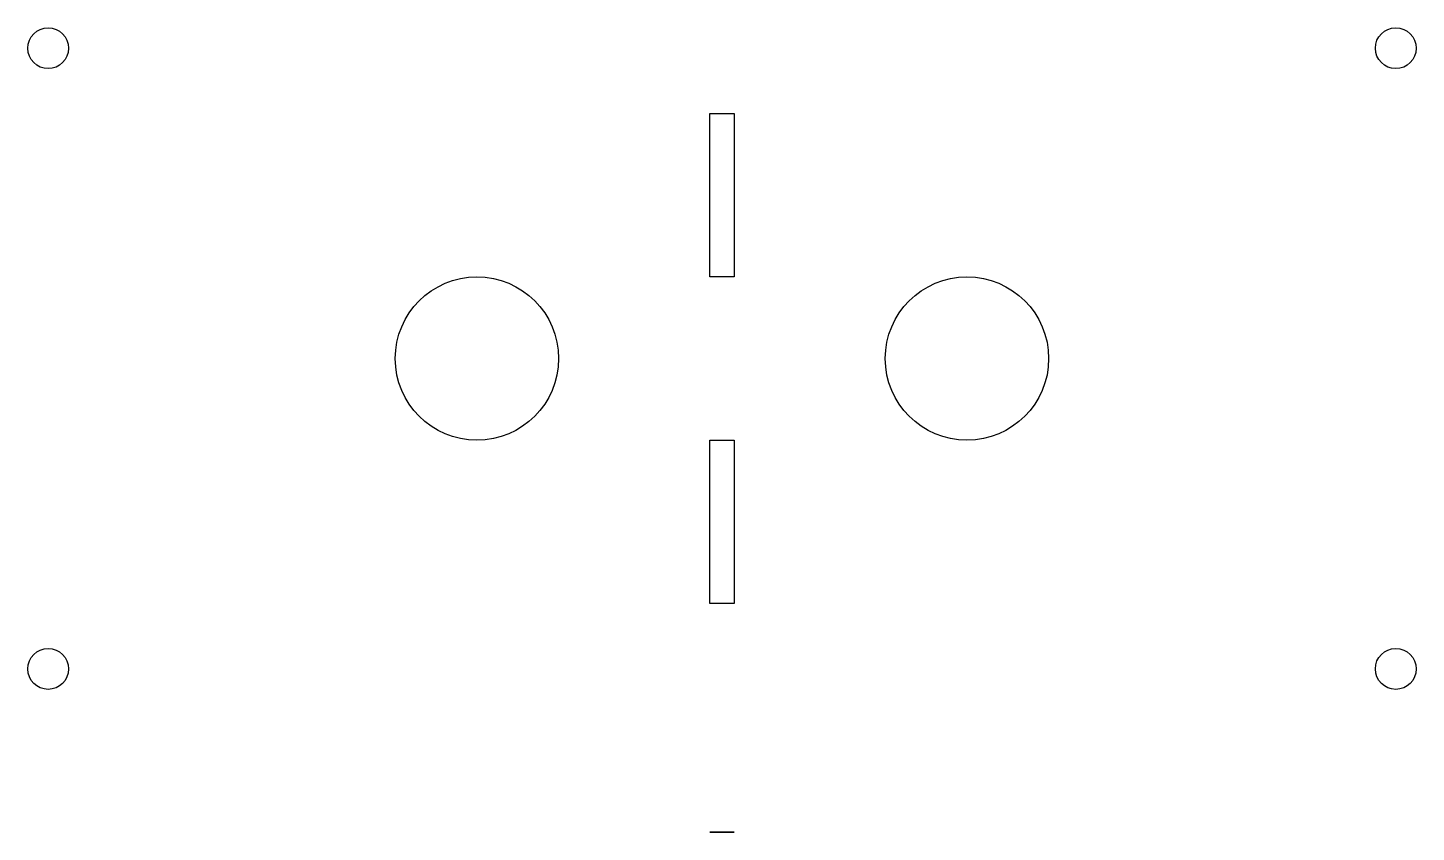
# Model space of a CAD drawing. Header units: centimetres. Extents: x 1582 to 5232, y 413 to 2297.
# Drawn here: x 5215.42 to 5232.42, y 2287.5 to 2297.35 of the extents above; entities outside this region: 18.
import ezdxf

# ---------------------------------------------------------------- set-up
doc = ezdxf.new("R2010")
doc.units = ezdxf.units.CM
doc.header["$MEASUREMENT"] = 0

msp = doc.modelspace()

# ---------------------------------------------------------------- linework, layer by layer
at = {"color": 7}
for p, q in [((1581.672, 988.229, -524.91), (1583.672, 988.229, -524.91)), ((1602.172, 988.229, -524.91), (1602.172, 986.229, -524.91)), ((1581.672, 558.726, -129.543), (1583.672, 558.726, -129.543)), ((1602.172, 558.726, -129.543), (1602.172, 556.726, -129.543)), ((1581.672, 425.274, -2.05), (1583.672, 425.274, -2.05)), ((1602.172, 425.274, -2.05), (1602.172, 423.274, -2.05))]:
    msp.add_line(p, q, dxfattribs=at)
at = {"color": 7, "extrusion": (0, -1, 0)}
for p, q in [((1602.172, 976.229, -524.91), (1602.172, 978.229, -524.91)), ((1602.172, 546.726, -129.543), (1602.172, 548.726, -129.543)), ((1602.172, 413.274, -2.05), (1602.172, 415.274, -2.05))]:
    msp.add_line(p, q, dxfattribs=at)
at = {"color": 7, "extrusion": (-1, 0, 0)}
for p, q in [((1584.922, 976.729, -481.841), (1584.922, 976.729, -481.341)), ((1584.922, 976.729, -534.91), (1584.922, 976.729, -534.41)), ((1581.672, 976.229, -524.91), (1583.672, 976.229, -524.91)), ((1584.922, 547.226, -139.543), (1584.922, 547.226, -139.043)), ((1581.672, 546.726, -129.543), (1583.672, 546.726, -129.543)), ((1584.922, 413.774, -12.05), (1584.922, 413.774, -11.55)), ((1581.672, 413.274, -2.05), (1583.672, 413.274, -2.05))]:
    msp.add_line(p, q, dxfattribs=at)
at = {"color": 7, "extrusion": (0, 1, 0)}
msp.add_line((1583.672, 425.274, -2.05), (1583.672, 425.274, -2.55), dxfattribs=at)
at = {"color": 7, "extrusion": (-1.94481e-45, 1.58806e-29, -1)}
msp.add_line((1584.922, 423.774, -2.05), (1584.922, 422.692, -2.05), dxfattribs=at)
at = {"color": 2}
for points in [[(5223.768, 2294.302), (5223.768, 2296.302), (5223.918, 2296.302), (5224.068, 2296.302), (5224.068, 2294.302)], [(5223.768, 2290.302), (5223.768, 2292.302), (5223.918, 2292.302), (5224.068, 2292.302), (5224.068, 2290.302)]]:
    msp.add_lwpolyline(points, close=True, dxfattribs=at)
at = {"color": 2, "extrusion": (1.25056e-11, 1, 6.12323e-17), "elevation": 2287.502}
for points in [[(-5224.068, -12.5), (-5224.068, -10.5), (-5223.918, -10.5), (-5223.768, -10.5), (-5223.768, -12.5)], [(-5224.068, -8.5), (-5224.068, -6.5), (-5223.918, -6.5), (-5223.768, -6.5), (-5223.768, -8.5)], [(-5224.068, -4.5), (-5224.068, -2.5), (-5223.918, -2.5), (-5223.768, -2.5), (-5223.768, -4.5)]]:
    msp.add_lwpolyline(points, close=True, dxfattribs=at)
at = {"color": 2}
for centre, radius in [((5215.668, 2297.102), 0.25), ((5232.168, 2297.102), 0.25), ((5220.918, 2293.302), 1), ((5226.918, 2293.302), 1), ((5215.668, 2289.502), 0.25), ((5232.168, 2289.502), 0.25)]:
    msp.add_circle(centre, radius, dxfattribs=at)

doc.saveas('drawing.dxf')
